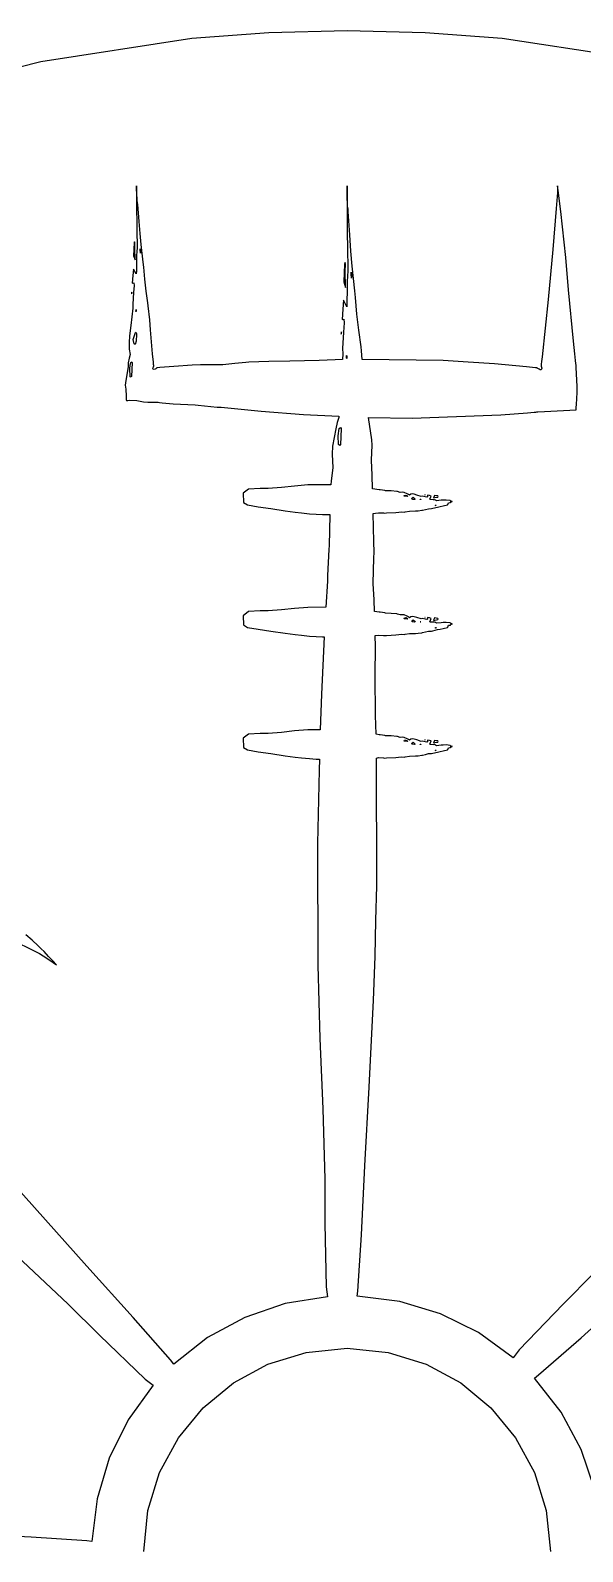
# Model space of a CAD drawing. Extents: x 0 to 792, y 0 to 189.
# Drawn here: x 383.7 to 404.8, y 94.3 to 152.5 of the extents above; entities that cross this region are included whole.
import ezdxf

# ---------------------------------------------------------------- set-up
doc = ezdxf.new("R2010")
doc.units = 0

msp = doc.modelspace()

# ---------------------------------------------------------------- linework, layer by layer
at = {"layer": 'Layer 1'}
for p, q in [((392.831084, 152.413473), (395.8196, 152.4893)), ((395.8196, 152.4893), (398.808125, 152.413473)), ((384.11257, 151.305533), (389.881285, 152.188448)), ((389.881285, 152.188448), (392.831084, 152.413473)), ((398.808125, 152.413473), (401.757932, 152.188448)), ((401.757932, 152.188448), (407.526663, 151.305533)), ((378.542915, 149.870017), (384.11257, 151.305533)), ((387.768, 146.542), (387.76901, 146.485457)), ((387.770009, 146.477131), (387.768, 146.542)), ((387.768, 146.542), (387.768, 146.542)), ((387.76901, 146.485457), (387.771237, 146.401713)), ((387.771237, 146.401713), (387.770009, 146.477131)), ((387.771, 146.402), (387.771389, 146.377932)), ((387.771463, 146.384773), (387.771, 146.402)), ((387.771389, 146.377932), (387.771432, 146.377602)), ((387.771432, 146.377602), (387.771463, 146.384773)), ((387.772299, 146.378071), (387.771867, 146.221957)), ((387.771867, 146.221957), (387.772996, 145.6177)), ((387.778328, 146.285259), (387.772299, 146.378071)), ((387.790669, 145.984489), (387.778328, 146.285259)), ((395.82, 146.54), (395.820926, 146.462437)), ((395.821854, 146.450982), (395.82, 146.54)), ((395.82, 146.54), (395.82, 146.54)), ((395.820926, 146.462437), (395.823048, 146.347948)), ((395.823048, 146.347948), (395.821854, 146.450982)), ((395.823, 146.347), (395.823404, 146.313455)), ((395.823443, 146.32285), (395.823, 146.347)), ((395.823404, 146.313455), (395.823443, 146.312958)), ((395.823443, 146.312958), (395.823443, 146.32285)), ((395.824237, 146.313569), (395.823898, 146.099182)), ((395.823898, 146.099182), (395.825236, 145.26941)), ((395.83004, 146.18614), (395.824237, 146.313569)), ((395.84261, 145.77319), (395.83004, 146.18614)), ((403.863774, 146.292958), (403.819087, 145.685156)), ((403.873195, 146.549682), (403.863774, 146.292958)), ((403.888242, 146.361123), (403.873195, 146.549682)), ((403.992077, 145.569677), (403.888242, 146.361123)), ((387.772996, 145.6177), (387.777128, 145.197082)), ((387.807856, 145.892999), (387.790669, 145.984489)), ((387.814706, 145.830932), (387.807856, 145.892999)), ((387.865862, 145.183153), (387.814706, 145.830932)), ((395.860043, 145.647494), (395.84261, 145.77319)), ((395.867183, 145.562263), (395.860043, 145.647494)), ((395.922747, 144.672812), (395.867183, 145.562263)), ((403.819087, 145.685156), (403.690927, 144.114956)), ((404.184623, 143.802897), (403.992077, 145.569677)), ((387.777128, 145.197082), (387.77995, 144.858399)), ((387.77995, 144.858399), (387.796319, 144.189437)), ((387.907498, 144.726763), (387.865862, 145.183153)), ((395.825236, 145.26941), (395.82969, 144.691939)), ((387.682783, 144.364156), (387.653328, 143.870925)), ((387.698475, 144.407511), (387.682783, 144.364156)), ((387.708728, 144.363744), (387.698475, 144.407511)), ((387.706944, 144.173507), (387.708728, 144.363744)), ((387.947257, 144.306232), (387.907498, 144.726763)), ((388.025551, 143.624739), (387.947257, 144.306232)), ((395.82969, 144.691939), (395.832904, 144.226815)), ((395.970544, 144.046053), (395.922747, 144.672812)), ((387.653328, 143.870925), (387.717, 143.713)), ((387.717, 143.713), (387.706944, 144.173507)), ((387.717, 143.713), (387.717, 143.713)), ((387.783337, 144.020877), (387.769962, 143.890152)), ((387.769962, 143.890152), (387.774063, 143.668594)), ((387.796319, 144.189437), (387.783337, 144.020877)), ((387.923608, 143.972653), (387.907, 144.099)), ((387.907, 144.099), (387.907688, 144.098515)), ((387.907688, 144.098515), (387.915364, 144.142776)), ((387.915364, 144.142776), (387.921785, 144.114424)), ((387.921785, 144.114424), (387.923608, 143.972653)), ((395.832904, 144.226815), (395.851511, 143.30827)), ((396.017483, 143.468582), (395.970544, 144.046053)), ((403.690927, 144.114956), (403.513785, 142.197666)), ((404.292641, 142.570717), (404.184623, 143.802897)), ((387.630243, 143.1132), (387.607154, 142.826361)), ((387.653642, 143.35958), (387.630243, 143.1132)), ((387.758146, 143.180719), (387.653642, 143.35958)), ((387.765534, 143.290179), (387.758146, 143.180719)), ((387.774063, 143.668594), (387.765534, 143.290179)), ((388.048411, 143.435086), (388.025551, 143.624739)), ((388.083297, 142.977545), (388.048411, 143.435086)), ((395.72731, 143.54915), (395.691776, 142.871862)), ((395.744692, 143.608659), (395.72731, 143.54915)), ((395.755789, 143.548653), (395.744692, 143.608659)), ((395.753193, 143.287366), (395.755789, 143.548653)), ((395.763, 142.655), (395.753193, 143.287366)), ((395.851511, 143.30827), (395.837281, 143.076738)), ((395.975511, 143.184265), (395.984, 143.245)), ((395.994366, 143.0115), (395.975511, 143.184265)), ((395.98365, 143.245095), (395.99105, 143.206106)), ((395.984, 143.245), (395.98365, 143.245095)), ((395.99105, 143.206106), (395.994366, 143.0115)), ((396.11389, 142.532734), (396.017483, 143.468582)), ((387.607154, 142.826361), (387.665458, 142.83246)), ((387.67944, 142.733467), (387.658761, 142.470366)), ((387.665458, 142.83246), (387.67944, 142.733467)), ((388.143046, 142.523382), (388.083297, 142.977545)), ((395.691776, 142.871862), (395.763, 142.655)), ((395.763, 142.655), (395.763, 142.655)), ((395.827062, 142.593066), (395.817334, 142.073377)), ((395.837281, 143.076738), (395.822363, 142.897217)), ((395.822363, 142.897217), (395.827062, 142.593066)), ((396.142522, 142.272353), (396.11389, 142.532734)), ((404.484289, 140.607517), (404.292641, 142.570717)), ((387.589458, 142.477184), (387.583605, 142.44685)), ((387.583605, 142.44685), (387.585925, 142.41586)), ((387.585925, 142.41586), (387.596, 142.456)), ((387.596, 142.456), (387.589458, 142.477184)), ((387.596, 142.456), (387.596, 142.456)), ((387.658761, 142.470366), (387.624782, 142.020326)), ((387.624782, 142.020326), (387.634044, 141.87155)), ((388.20444, 142.066182), (388.143046, 142.523382)), ((388.21733, 141.951696), (388.20444, 142.066182)), ((388.274956, 141.425657), (388.21733, 141.951696)), ((395.688203, 142.168649), (395.659343, 141.830378)), ((395.808712, 141.923116), (395.688203, 142.168649)), ((395.817334, 142.073377), (395.808712, 141.923116)), ((396.190556, 141.644107), (396.142522, 142.272353)), ((403.513785, 142.197666), (403.278999, 140.010106)), ((387.634044, 141.87155), (387.55266, 141.209344)), ((387.748844, 141.746101), (387.750205, 141.819055)), ((387.759405, 141.739014), (387.748844, 141.746101)), ((387.750205, 141.819055), (387.761869, 141.812956)), ((387.761869, 141.812956), (387.759405, 141.739014)), ((388.31044, 141.042546), (388.274956, 141.425657)), ((395.659343, 141.830378), (395.629794, 141.436467)), ((395.629794, 141.436467), (395.698857, 141.444874)), ((395.698857, 141.444874), (395.714898, 141.308956)), ((396.270425, 141.020481), (396.190556, 141.644107)), ((387.502783, 140.812139), (387.483496, 140.552334)), ((387.55266, 141.209344), (387.502783, 140.812139)), ((387.647479, 140.671695), (387.724887, 140.937763)), ((387.724887, 140.937763), (387.742813, 140.948067)), ((387.742813, 140.948067), (387.766839, 140.897871)), ((387.767367, 140.855915), (387.754, 140.601)), ((387.766839, 140.897871), (387.767367, 140.855915)), ((388.379565, 140.11988), (388.31044, 141.042546)), ((395.606332, 140.958097), (395.598994, 140.916554)), ((395.598994, 140.916554), (395.601475, 140.873938)), ((395.601475, 140.873938), (395.614, 140.929)), ((395.614, 140.929), (395.606332, 140.958097)), ((395.614, 140.929), (395.614, 140.929)), ((395.68881, 140.947605), (395.64462, 140.329581)), ((395.714898, 141.308956), (395.68881, 140.947605)), ((396.354685, 140.392647), (396.270425, 141.020481)), ((387.483496, 140.552334), (387.488779, 140.294922)), ((387.488779, 140.294922), (387.532775, 140.096277)), ((387.684043, 140.508907), (387.647479, 140.671695)), ((387.721861, 140.480385), (387.684043, 140.508907)), ((387.754461, 140.600645), (387.721861, 140.480385)), ((387.754, 140.601), (387.754461, 140.600645)), ((395.64462, 140.329581), (395.654853, 140.125331)), ((396.373199, 140.235449), (396.354685, 140.392647)), ((396.395074, 139.907397), (396.373199, 140.235449)), ((404.534629, 140.11717), (404.484289, 140.607517)), ((387.444973, 139.641866), (387.428003, 139.465889)), ((387.448743, 139.711597), (387.444973, 139.641866)), ((387.449073, 139.775726), (387.448743, 139.711597)), ((387.48912, 139.953845), (387.449073, 139.775726)), ((387.532775, 140.096277), (387.48912, 139.953845)), ((387.518373, 139.554178), (387.529688, 139.66876)), ((387.529688, 139.66876), (387.547914, 139.791163)), ((387.547914, 139.791163), (387.586395, 139.81218)), ((387.600088, 139.784322), (387.57906, 139.257695)), ((387.586395, 139.81218), (387.600088, 139.784322)), ((388.412585, 139.79776), (388.379565, 140.11988)), ((388.410697, 139.598046), (388.42095, 139.625492)), ((388.424063, 139.716819), (388.412585, 139.79776)), ((388.42095, 139.625492), (388.430212, 139.658709)), ((388.42999, 139.676348), (388.424063, 139.716819)), ((388.431463, 139.666211), (388.42999, 139.676348)), ((388.430212, 139.658709), (388.43118, 139.663245)), ((388.43118, 139.663245), (388.431463, 139.666211)), ((389.191309, 139.632773), (388.835695, 139.606894)), ((389.902554, 139.682478), (389.191309, 139.632773)), ((390.210596, 139.70292), (389.902554, 139.682478)), ((390.358621, 139.69616), (390.210596, 139.70292)), ((391.069931, 139.703826), (390.358621, 139.69616)), ((391.527791, 139.748086), (391.069931, 139.703826)), ((391.947531, 139.792678), (391.527791, 139.748086)), ((392.061266, 139.807844), (391.947531, 139.792678)), ((392.830363, 139.828779), (392.061266, 139.807844)), ((393.638737, 139.838011), (392.830363, 139.828779)), ((394.754237, 139.863645), (393.638737, 139.838011)), ((395.369831, 139.89307), (394.754237, 139.863645)), ((395.639, 139.907), (395.369831, 139.89307)), ((395.651317, 139.906657), (395.639, 139.907)), ((395.654853, 140.125331), (395.651317, 139.906657)), ((395.796456, 139.953944), (395.798, 140.054)), ((395.809571, 139.944219), (395.796456, 139.953944)), ((395.798, 140.054), (395.798205, 140.054175)), ((395.798205, 140.054175), (395.81263, 140.045768)), ((395.81263, 140.045768), (395.809571, 139.944219)), ((399.492464, 139.865029), (396.395074, 139.907397)), ((400.454559, 139.803869), (399.492464, 139.865029)), ((401.455949, 139.738755), (400.454559, 139.803869)), ((402.685639, 139.625338), (401.455949, 139.738755)), ((402.916214, 139.602339), (402.685639, 139.625338)), ((403.243224, 139.68255), (403.241195, 139.661366)), ((403.241195, 139.661366), (403.242925, 139.655349)), ((403.242925, 139.655349), (403.272496, 139.567482)), ((403.248355, 139.729365), (403.243224, 139.68255)), ((403.258597, 139.822919), (403.248355, 139.729365)), ((403.278999, 140.010106), (403.258597, 139.822919)), ((404.560233, 139.872038), (404.534629, 140.11717)), ((404.573319, 139.749554), (404.560233, 139.872038)), ((404.579923, 139.68823), (404.573319, 139.749554)), ((404.583219, 139.653446), (404.579923, 139.68823)), ((404.586394, 139.593934), (404.583219, 139.653446)), ((387.360969, 139.103547), (387.343505, 139.012632)), ((387.428003, 139.465889), (387.360969, 139.103547)), ((387.524114, 139.245001), (387.518373, 139.554178)), ((387.56209, 139.22489), (387.524114, 139.245001)), ((387.57906, 139.257695), (387.56209, 139.22489)), ((388.388472, 139.55289), (388.410697, 139.598046)), ((388.403506, 139.522557), (388.388472, 139.55289)), ((388.483107, 139.540856), (388.403506, 139.522557)), ((388.504273, 139.55116), (388.483107, 139.540856)), ((388.519358, 139.561216), (388.504273, 139.55116)), ((388.546062, 139.579761), (388.519358, 139.561216)), ((388.551215, 139.583224), (388.546062, 139.579761)), ((388.568995, 139.586684), (388.551215, 139.583224)), ((388.657895, 139.593457), (388.568995, 139.586684)), ((388.835695, 139.606894), (388.657895, 139.593457)), ((403.031485, 139.590802), (402.916214, 139.602339)), ((403.089123, 139.585031), (403.031485, 139.590802)), ((403.095809, 139.579104), (403.089123, 139.585031)), ((403.16788, 139.531547), (403.095809, 139.579104)), ((403.210679, 139.511845), (403.16788, 139.531547)), ((403.231159, 139.505334), (403.210679, 139.511845)), ((403.240041, 139.515474), (403.231159, 139.505334)), ((403.272496, 139.567482), (403.240041, 139.515474)), ((404.612037, 139.114634), (404.586394, 139.593934)), ((404.624969, 138.872468), (404.612037, 139.114634)), ((387.343505, 139.012632), (387.337511, 138.924861)), ((387.337511, 138.924861), (387.354676, 138.767759)), ((387.354676, 138.767759), (387.37799, 138.501855)), ((387.37799, 138.501855), (387.379906, 138.359178)), ((404.593978, 138.189669), (404.616612, 138.644893)), ((404.616612, 138.644893), (404.624969, 138.872468)), ((387.379906, 138.359178), (387.380897, 138.342117)), ((387.380897, 138.342117), (387.39737, 138.340706)), ((387.39737, 138.340706), (387.434031, 138.342024)), ((387.434031, 138.342024), (387.511108, 138.349856)), ((387.511108, 138.349856), (387.781863, 138.337156)), ((387.781863, 138.337156), (388.033238, 138.286299)), ((388.033238, 138.286299), (388.206971, 138.271463)), ((388.206971, 138.271463), (388.536889, 138.272123)), ((388.536889, 138.272123), (388.569449, 138.270557)), ((388.569449, 138.270557), (388.595648, 138.268827)), ((388.595648, 138.268827), (388.648, 138.264376)), ((388.648, 138.264376), (388.752524, 138.253579)), ((388.752524, 138.253579), (389.170842, 138.214838)), ((389.170842, 138.214838), (390.014587, 138.174037)), ((390.014587, 138.174037), (390.12585, 138.152024)), ((390.12585, 138.152024), (390.85389, 138.086001)), ((390.85389, 138.086001), (391.007726, 138.083692)), ((391.007726, 138.083692), (392.539866, 137.930053)), ((392.539866, 137.930053), (394.153646, 137.804024)), ((402.722237, 137.865387), (402.977157, 137.889376)), ((402.977157, 137.889376), (403.040894, 137.895393)), ((403.040894, 137.895393), (403.072751, 137.898362)), ((403.072751, 137.898362), (403.08868, 137.899926)), ((403.08868, 137.899926), (403.119414, 137.901492)), ((403.119414, 137.901492), (403.369234, 137.913856)), ((403.369234, 137.913856), (404.340097, 137.963558)), ((404.340097, 137.963558), (404.567147, 137.97551)), ((404.567147, 137.97551), (404.581283, 137.976252)), ((404.581283, 137.976252), (404.583632, 137.988952)), ((404.583632, 137.988952), (404.585127, 138.017717)), ((404.585127, 138.017717), (404.588105, 138.075087)), ((404.588105, 138.075087), (404.593978, 138.189669)), ((394.153646, 137.804024), (395.509606, 137.735035)), ((395.446341, 137.492293), (395.389219, 137.247655)), ((395.507018, 137.687805), (395.446341, 137.492293)), ((395.509606, 137.735035), (395.507018, 137.687805)), ((395.522937, 137.269525), (395.575216, 137.298292)), ((395.575216, 137.298292), (395.593462, 137.260046)), ((396.76525, 136.833163), (396.639997, 137.683955)), ((396.639997, 137.683955), (398.311297, 137.664835)), ((398.311297, 137.664835), (401.702217, 137.786755)), ((401.702217, 137.786755), (402.722237, 137.865387)), ((395.389219, 137.247655), (395.269455, 136.588667)), ((395.479794, 136.981368), (395.523, 137.27)), ((395.488625, 136.656776), (395.479794, 136.981368)), ((395.523, 137.27), (395.522937, 137.269525)), ((395.593462, 137.260046), (395.563634, 136.645815)), ((396.785186, 136.623887), (396.76525, 136.833163)), ((395.269455, 136.588667), (395.25194, 136.284189)), ((395.25194, 136.284189), (395.275588, 135.765406)), ((395.541056, 136.617708), (395.488625, 136.656776)), ((395.563634, 136.645815), (395.541056, 136.617708)), ((396.750436, 136.055977), (396.785186, 136.623887)), ((395.275588, 135.765406), (395.210552, 135.259317)), ((396.780118, 135.479826), (396.750436, 136.055977)), ((392.495738, 134.971885), (392.046522, 134.945591)), ((392.809035, 134.97337), (392.495738, 134.971885)), ((393.308193, 135.012356), (392.809035, 134.97337)), ((393.806803, 135.065696), (393.308193, 135.012356)), ((394.32538, 135.107487), (393.806803, 135.065696)), ((395.187546, 135.114825), (394.32538, 135.107487)), ((395.196645, 135.114743), (395.187546, 135.114825)), ((395.210552, 135.259317), (395.196645, 135.114743)), ((396.799159, 134.962361), (396.780118, 135.479826)), ((397.044342, 134.921642), (396.799159, 134.962361)), ((392.046522, 134.945591), (391.845281, 134.78948)), ((391.845281, 134.78948), (391.86262, 134.438678)), ((391.86262, 134.438678), (392.017168, 134.343569)), ((397.083452, 134.922466), (397.044342, 134.921642)), ((397.26857, 134.896586), (397.083452, 134.922466)), ((397.296852, 134.886037), (397.26857, 134.896586)), ((397.511383, 134.876475), (397.296852, 134.886037)), ((397.724565, 134.858506), (397.511383, 134.876475)), ((397.753476, 134.851665), (397.724565, 134.858506)), ((397.847173, 134.819105), (397.753476, 134.851665)), ((397.943239, 134.829987), (397.847173, 134.819105)), ((397.999607, 134.818447), (397.943239, 134.829987)), ((398.121617, 134.768663), (397.999607, 134.818447)), ((398.004833, 134.683517), (398.012, 134.71)), ((398.010037, 134.672389), (398.004833, 134.683517)), ((398.123772, 134.662746), (398.010037, 134.672389)), ((398.012, 134.71), (398.01206, 134.709315)), ((398.01206, 134.709315), (398.072173, 134.716571)), ((398.072173, 134.716571), (398.125513, 134.69926)), ((398.166931, 134.74411), (398.121617, 134.768663)), ((398.13085, 134.672638), (398.123772, 134.662746)), ((398.125513, 134.69926), (398.13085, 134.672638)), ((398.203126, 134.715606), (398.166931, 134.74411)), ((398.253643, 134.751214), (398.203126, 134.715606)), ((398.319088, 134.761091), (398.253643, 134.751214)), ((398.300739, 134.580157), (398.308, 134.609)), ((398.308618, 134.558686), (398.300739, 134.580157)), ((398.308, 134.609), (398.308018, 134.608675)), ((398.308018, 134.608675), (398.349394, 134.637772)), ((398.331321, 134.555922), (398.308618, 134.558686)), ((398.385142, 134.752517), (398.319088, 134.761091)), ((398.396232, 134.546115), (398.331321, 134.555922)), ((398.349394, 134.637772), (398.417057, 134.579663)), ((398.486132, 134.722351), (398.385142, 134.752517)), ((398.406897, 134.546527), (398.396232, 134.546115)), ((398.419662, 134.565569), (398.406897, 134.546527)), ((398.417057, 134.579663), (398.419662, 134.565569)), ((398.654497, 134.666714), (398.486132, 134.722351)), ((398.620759, 134.553204), (398.622571, 134.562518)), ((398.639572, 134.551144), (398.620759, 134.553204)), ((398.622571, 134.562518), (398.641127, 134.561445)), ((398.641127, 134.561445), (398.639572, 134.551144)), ((398.692329, 134.678087), (398.654497, 134.666714)), ((398.806756, 134.655092), (398.692329, 134.678087)), ((398.800666, 134.727949), (398.792786, 134.724653)), ((398.792786, 134.724653), (398.803, 134.716)), ((398.808362, 134.723171), (398.800666, 134.727949)), ((398.803, 134.716), (398.808362, 134.723171)), ((398.803, 134.716), (398.803, 134.716)), ((398.873643, 134.639183), (398.806756, 134.655092)), ((398.898814, 134.656079), (398.873643, 134.639183)), ((398.970194, 134.702897), (398.897267, 134.718064)), ((398.897267, 134.718064), (398.898814, 134.656079)), ((399.032827, 134.68427), (398.970194, 134.702897)), ((398.98737, 134.557995), (399.032827, 134.68427)), ((399.015188, 134.549588), (398.98737, 134.557995)), ((399.111409, 134.53879), (399.015188, 134.549588)), ((399.167735, 134.543983), (399.111409, 134.53879)), ((399.16214, 134.704409), (399.122, 134.613)), ((399.122, 134.613), (399.239074, 134.638798)), ((399.122, 134.613), (399.122, 134.613)), ((399.287551, 134.685286), (399.16214, 134.704409)), ((399.200975, 134.52453), (399.167735, 134.543983)), ((399.243844, 134.503264), (399.200975, 134.52453)), ((399.239074, 134.638798), (399.287458, 134.642591)), ((399.413919, 134.522633), (399.243844, 134.503264)), ((399.287458, 134.642591), (399.298575, 134.661384)), ((399.298575, 134.661384), (399.287551, 134.685286)), ((399.500042, 134.52453), (399.413919, 134.522633)), ((399.606967, 134.530216), (399.500042, 134.52453)), ((399.760609, 134.514474), (399.606967, 134.530216)), ((399.676956, 134.3563), (399.700231, 134.423311)), ((399.700231, 134.423311), (399.776713, 134.434275)), ((399.800194, 134.478948), (399.760609, 134.514474)), ((399.776713, 134.434275), (399.800194, 134.478948)), ((399.827638, 134.492566), (399.803415, 134.477484)), ((399.803415, 134.477484), (399.825524, 134.458525)), ((399.825524, 134.458525), (399.842, 134.476)), ((399.842, 134.476), (399.827638, 134.492566)), ((399.842, 134.476), (399.842, 134.476)), ((392.017168, 134.343569), (392.416394, 134.271774)), ((392.416394, 134.271774), (392.903887, 134.204846)), ((392.903887, 134.204846), (393.460101, 134.12135)), ((393.460101, 134.12135), (393.840883, 134.070245)), ((393.840883, 134.070245), (394.07533, 134.041645)), ((394.07533, 134.041645), (394.38799, 134.008097)), ((394.38799, 134.008097), (394.642602, 133.993422)), ((394.642602, 133.993422), (394.887229, 133.977104)), ((394.887229, 133.977104), (395.161343, 133.977846)), ((395.1609, 133.9518), (395.141873, 132.79323)), ((395.161343, 133.977846), (395.1609, 133.9518)), ((396.820589, 134.019245), (396.912068, 134.030207)), ((396.844265, 132.946805), (396.820589, 134.019245)), ((396.912068, 134.030207), (397.028485, 134.046361)), ((397.028485, 134.046361), (397.209336, 134.03713)), ((397.209336, 134.03713), (397.246974, 134.030043)), ((397.246974, 134.030043), (397.325299, 134.034575)), ((397.325299, 134.034575), (397.686969, 134.056171)), ((397.686969, 134.056171), (397.794318, 134.066721)), ((397.794318, 134.066721), (397.900998, 134.081557)), ((397.900998, 134.081557), (398.00614, 134.071007)), ((398.00614, 134.071007), (398.0449, 134.078509)), ((398.0449, 134.078509), (398.20908, 134.105884)), ((398.20908, 134.105884), (398.443683, 134.113056)), ((398.443683, 134.113056), (398.5411, 134.120639)), ((398.5411, 134.120639), (398.674856, 134.13836)), ((398.674856, 134.13836), (398.703962, 134.142647)), ((398.703962, 134.142647), (398.820201, 134.170423)), ((398.820201, 134.170423), (398.935669, 134.199774)), ((398.935669, 134.199774), (399.052012, 134.202907)), ((399.052012, 134.202907), (399.100221, 134.214365)), ((399.100221, 134.214365), (399.273505, 134.258874)), ((399.188708, 134.322827), (399.22, 134.337)), ((399.22474, 134.314747), (399.188708, 134.322827)), ((399.22, 134.337), (399.22069, 134.337085)), ((399.22069, 134.337085), (399.23195, 134.322248)), ((399.23195, 134.322248), (399.22474, 134.314747)), ((399.273505, 134.258874), (399.380433, 134.279397)), ((399.380433, 134.279397), (399.496486, 134.30561)), ((399.496486, 134.30561), (399.661171, 134.340888)), ((399.661171, 134.340888), (399.676956, 134.3563)), ((395.120574, 132.640415), (395.068823, 131.64068)), ((395.141873, 132.79323), (395.120574, 132.640415)), ((396.853403, 132.523799), (396.844265, 132.946805)), ((396.820773, 131.343804), (396.839278, 132.32054)), ((396.839278, 132.32054), (396.853403, 132.523799)), ((395.068823, 131.64068), (395.070471, 131.429426)), ((395.070471, 131.429426), (395.008622, 130.430846)), ((396.853073, 130.715064), (396.820773, 131.343804)), ((393.308192, 130.328216), (392.809034, 130.289227)), ((393.806802, 130.381556), (393.308192, 130.328216)), ((394.325379, 130.423344), (393.806802, 130.381556)), ((395.008622, 130.430846), (394.325379, 130.423344)), ((396.867652, 130.267085), (396.853073, 130.715064)), ((392.046521, 130.26145), (391.84528, 130.105336)), ((391.84528, 130.105336), (391.862619, 129.754619)), ((391.862619, 129.754619), (392.017167, 129.659417)), ((392.495737, 130.287745), (392.046521, 130.26145)), ((392.809034, 130.289227), (392.495737, 130.287745)), ((397.044289, 130.237576), (396.867652, 130.267085)), ((397.0834, 130.2384), (397.044289, 130.237576)), ((397.268518, 130.212517), (397.0834, 130.2384)), ((397.296799, 130.201793), (397.268518, 130.212517)), ((397.51133, 130.192313), (397.296799, 130.201793)), ((397.724512, 130.174426), (397.51133, 130.192313)), ((397.753423, 130.167503), (397.724512, 130.174426)), ((397.847121, 130.134946), (397.753423, 130.167503)), ((397.943186, 130.145908), (397.847121, 130.134946)), ((397.999554, 130.134286), (397.943186, 130.145908)), ((398.121564, 130.084502), (397.999554, 130.134286)), ((398.004833, 129.999384), (398.012, 130.026)), ((398.010037, 129.988259), (398.004833, 129.999384)), ((398.123772, 129.978615), (398.010037, 129.988259)), ((398.012, 130.026), (398.01206, 130.025185)), ((398.01206, 130.025185), (398.072173, 130.032438)), ((398.072173, 130.032438), (398.125513, 130.015129)), ((398.166878, 130.059948), (398.121564, 130.084502)), ((398.13085, 129.988586), (398.123772, 129.978615)), ((398.125513, 130.015129), (398.13085, 129.988586)), ((398.203073, 130.031345), (398.166878, 130.059948)), ((398.253591, 130.067035), (398.203073, 130.031345)), ((398.319035, 130.076927), (398.253591, 130.067035)), ((398.300739, 129.896023), (398.308, 129.925)), ((398.308617, 129.874553), (398.300739, 129.896023)), ((398.308, 129.925), (398.308018, 129.924545)), ((398.308018, 129.924545), (398.349394, 129.953639)), ((398.331321, 129.871792), (398.308617, 129.874553)), ((398.385089, 130.068356), (398.319035, 130.076927)), ((398.396232, 129.862067), (398.331321, 129.871792)), ((398.349394, 129.953639), (398.417057, 129.89553)), ((398.486079, 130.038186), (398.385089, 130.068356)), ((398.406897, 129.862394), (398.396232, 129.862067)), ((398.419662, 129.881435), (398.406897, 129.862394)), ((398.417057, 129.89553), (398.419662, 129.881435)), ((398.654444, 129.982634), (398.486079, 130.038186)), ((398.620759, 129.869071), (398.622571, 129.878385)), ((398.639572, 129.867011), (398.620759, 129.869071)), ((398.622571, 129.878385), (398.641127, 129.877397)), ((398.641127, 129.877397), (398.639572, 129.867011)), ((398.692276, 129.993923), (398.654444, 129.982634)), ((398.806703, 129.970924), (398.692276, 129.993923)), ((398.800666, 130.043952), (398.792786, 130.040738)), ((398.792786, 130.040738), (398.803, 130.032)), ((398.808362, 130.039171), (398.800666, 130.043952)), ((398.803, 130.032), (398.808362, 130.039171)), ((398.803, 130.032), (398.803, 130.032)), ((398.87359, 129.955018), (398.806703, 129.970924)), ((398.898761, 129.971833), (398.87359, 129.955018)), ((398.970141, 130.018815), (398.897215, 130.033815)), ((398.897215, 130.033815), (398.898761, 129.971833)), ((399.032774, 130.000103), (398.970141, 130.018815)), ((398.987317, 129.873828), (399.032774, 130.000103)), ((399.015135, 129.865421), (398.987317, 129.873828)), ((399.111356, 129.854623), (399.015135, 129.865421)), ((399.167682, 129.859898), (399.111356, 129.854623)), ((399.16214, 130.019327), (399.122, 129.928)), ((399.122, 129.928), (399.239074, 129.953883)), ((399.122, 129.928), (399.122, 129.928)), ((399.287551, 130.000288), (399.16214, 130.019327)), ((399.200922, 129.840362), (399.167682, 129.859898)), ((399.243792, 129.819097), (399.200922, 129.840362)), ((399.239074, 129.953883), (399.287458, 129.957591)), ((399.413867, 129.838469), (399.243792, 129.819097)), ((399.287458, 129.957591), (399.298575, 129.976466)), ((399.298575, 129.976466), (399.287551, 130.000288)), ((399.49999, 129.840362), (399.413867, 129.838469)), ((399.606915, 129.846134), (399.49999, 129.840362)), ((399.760557, 129.830307), (399.606915, 129.846134)), ((399.676903, 129.672133), (399.700178, 129.739228)), ((399.700178, 129.739228), (399.77666, 129.750108)), ((399.800141, 129.794784), (399.760557, 129.830307)), ((399.77666, 129.750108), (399.800141, 129.794784)), ((399.827638, 129.808569), (399.803415, 129.793485)), ((399.803415, 129.793485), (399.825524, 129.774528)), ((399.825524, 129.774528), (399.842, 129.792)), ((399.842, 129.792), (399.827638, 129.808569)), ((399.842, 129.792), (399.842, 129.792)), ((392.017167, 129.659417), (392.416393, 129.587626)), ((392.416393, 129.587626), (392.903886, 129.520612)), ((392.903886, 129.520612), (393.4601, 129.437199)), ((393.4601, 129.437199), (393.840882, 129.386179)), ((393.840882, 129.386179), (394.075329, 129.357494)), ((394.075329, 129.357494), (394.387989, 129.323946)), ((394.387989, 129.323946), (394.642601, 129.30927)), ((394.642601, 129.30927), (394.887228, 129.292949)), ((394.941599, 129.293116), (394.83887, 127.109506)), ((394.887228, 129.292949), (394.941599, 129.293116)), ((396.894408, 129.344812), (396.912016, 129.346048)), ((396.902875, 128.926342), (396.894408, 129.344812)), ((396.912016, 129.346048), (397.028433, 129.362205)), ((397.028433, 129.362205), (397.209284, 129.352973)), ((397.209284, 129.352973), (397.246921, 129.345884)), ((397.246921, 129.345884), (397.325246, 129.350501)), ((397.325246, 129.350501), (397.686916, 129.372012)), ((397.686916, 129.372012), (397.794265, 129.382565)), ((397.794265, 129.382565), (397.900945, 129.397401)), ((397.900945, 129.397401), (398.006087, 129.386849)), ((398.006087, 129.386849), (398.044847, 129.39435)), ((398.044847, 129.39435), (398.209027, 129.421726)), ((398.209027, 129.421726), (398.44363, 129.428897)), ((398.44363, 129.428897), (398.541048, 129.43648)), ((398.541048, 129.43648), (398.674804, 129.454201)), ((398.674804, 129.454201), (398.703909, 129.458488)), ((398.703909, 129.458488), (398.820148, 129.486264)), ((398.820148, 129.486264), (398.935616, 129.515691)), ((398.935616, 129.515691), (399.051959, 129.518742)), ((399.051959, 129.518742), (399.100169, 129.530198)), ((399.100169, 129.530198), (399.273453, 129.574707)), ((399.188708, 129.638694), (399.22, 129.653)), ((399.22474, 129.630617), (399.188708, 129.638694)), ((399.22, 129.653), (399.22069, 129.652955)), ((399.22069, 129.652955), (399.23195, 129.638118)), ((399.23195, 129.638118), (399.22474, 129.630617)), ((399.273453, 129.574707), (399.380381, 129.595148)), ((399.380381, 129.595148), (399.496434, 129.621443)), ((399.496434, 129.621443), (399.661119, 129.656721)), ((399.661119, 129.656721), (399.676903, 129.672133)), ((396.8976, 127.816322), (396.902875, 128.926342)), ((396.910653, 126.284532), (396.8976, 127.816322)), ((394.83887, 127.109506), (394.792896, 125.746776)), ((396.932796, 125.572048), (396.910653, 126.284532)), ((393.806815, 125.697486), (393.308205, 125.644075)), ((394.325392, 125.739193), (393.806815, 125.697486)), ((394.792896, 125.746776), (394.325392, 125.739193)), ((392.046534, 125.57731), (391.845293, 125.421114)), ((391.845293, 125.421114), (391.862632, 125.070479)), ((392.49575, 125.603605), (392.046534, 125.57731)), ((392.809047, 125.605171), (392.49575, 125.603605)), ((393.308205, 125.644075), (392.809047, 125.605171)), ((397.044234, 125.553421), (396.932796, 125.572048)), ((397.083344, 125.554245), (397.044234, 125.553421)), ((397.268462, 125.528365), (397.083344, 125.554245)), ((397.296744, 125.517641), (397.268462, 125.528365)), ((397.511275, 125.508161), (397.296744, 125.517641)), ((397.724457, 125.490277), (397.511275, 125.508161)), ((397.753367, 125.483354), (397.724457, 125.490277)), ((397.847065, 125.450876), (397.753367, 125.483354)), ((397.943131, 125.461673), (397.847065, 125.450876)), ((397.999499, 125.450136), (397.943131, 125.461673)), ((398.121509, 125.400349), (397.999499, 125.450136)), ((398.004833, 125.315261), (398.012, 125.341)), ((398.010037, 125.304133), (398.004833, 125.315261)), ((398.123772, 125.294489), (398.010037, 125.304133)), ((398.012, 125.341), (398.01206, 125.341045)), ((398.01206, 125.341045), (398.072173, 125.348298)), ((398.072173, 125.348298), (398.125513, 125.330989)), ((398.166822, 125.375869), (398.121509, 125.400349)), ((398.13085, 125.304367), (398.123772, 125.294489)), ((398.125513, 125.330989), (398.13085, 125.304367)), ((398.203017, 125.347187), (398.166822, 125.375869)), ((398.253535, 125.382877), (398.203017, 125.347187)), ((398.31898, 125.392755), (398.253535, 125.382877)), ((398.300739, 125.211886), (398.308, 125.241)), ((398.308618, 125.190416), (398.300739, 125.211886)), ((398.308, 125.241), (398.308018, 125.240405)), ((398.308018, 125.240405), (398.349394, 125.269502)), ((398.331321, 125.187652), (398.308618, 125.190416)), ((398.385034, 125.384184), (398.31898, 125.392755)), ((398.396232, 125.177926), (398.331321, 125.187652)), ((398.349394, 125.269502), (398.417057, 125.211392)), ((398.486024, 125.354017), (398.385034, 125.384184)), ((398.406897, 125.178338), (398.396232, 125.177926)), ((398.419662, 125.197295), (398.406897, 125.178338)), ((398.417057, 125.211392), (398.419662, 125.197295)), ((398.654389, 125.298462), (398.486024, 125.354017)), ((398.620759, 125.184931), (398.622571, 125.194247)), ((398.639572, 125.182871), (398.620759, 125.184931)), ((398.622571, 125.194247), (398.641127, 125.193257)), ((398.641127, 125.193257), (398.639572, 125.182871)), ((398.692221, 125.309751), (398.654389, 125.298462)), ((398.806648, 125.286755), (398.692221, 125.309751)), ((398.800666, 125.359952), (398.792786, 125.356738)), ((398.792786, 125.356738), (398.803, 125.348)), ((398.808362, 125.355171), (398.800666, 125.359952)), ((398.803, 125.348), (398.808362, 125.355171)), ((398.803, 125.348), (398.803, 125.348)), ((398.873534, 125.270846), (398.806648, 125.286755)), ((398.898706, 125.287661), (398.873534, 125.270846)), ((398.970085, 125.334561), (398.897159, 125.349727)), ((398.897159, 125.349727), (398.898706, 125.287661)), ((399.032719, 125.315934), (398.970085, 125.334561)), ((398.987261, 125.189657), (399.032719, 125.315934)), ((399.01508, 125.18125), (398.987261, 125.189657)), ((399.111301, 125.170525), (399.01508, 125.18125)), ((399.167626, 125.175718), (399.111301, 125.170525)), ((399.16214, 125.335409), (399.122, 125.244)), ((399.122, 125.244), (399.239074, 125.26988)), ((399.122, 125.244), (399.122, 125.244)), ((399.287551, 125.316367), (399.16214, 125.335409)), ((399.200867, 125.156183), (399.167626, 125.175718)), ((399.243736, 125.134917), (399.200867, 125.156183)), ((399.239074, 125.26988), (399.287458, 125.273755)), ((399.413811, 125.154286), (399.243736, 125.134917)), ((399.287458, 125.273755), (399.298575, 125.292548)), ((399.298575, 125.292548), (399.287551, 125.316367)), ((399.499934, 125.156183), (399.413811, 125.154286)), ((399.606859, 125.161951), (399.499934, 125.156183)), ((399.760501, 125.146127), (399.606859, 125.161951)), ((399.800085, 125.110601), (399.760501, 125.146127)), ((399.776605, 125.065928), (399.800085, 125.110601)), ((399.827638, 125.124566), (399.803415, 125.109482)), ((399.803415, 125.109482), (399.825524, 125.090525)), ((399.825524, 125.090525), (399.842, 125.108)), ((399.842, 125.108), (399.827638, 125.124566)), ((399.842, 125.108), (399.842, 125.108)), ((391.862632, 125.070479), (392.01718, 124.975277)), ((392.01718, 124.975277), (392.416406, 124.903486)), ((392.416406, 124.903486), (392.903899, 124.836557)), ((392.903899, 124.836557), (393.460113, 124.753061)), ((393.460113, 124.753061), (393.840895, 124.702038)), ((393.840895, 124.702038), (394.075342, 124.673356)), ((394.075342, 124.673356), (394.388002, 124.639809)), ((394.388002, 124.639809), (394.642614, 124.625133)), ((394.642614, 124.625133), (394.760738, 124.61549)), ((394.760738, 124.61549), (394.750827, 124.202458)), ((396.95133, 124.663931), (397.028377, 124.678025)), ((396.959797, 119.777691), (396.95133, 124.663931)), ((397.028377, 124.678025), (397.209228, 124.668794)), ((397.209228, 124.668794), (397.246865, 124.661705)), ((397.246865, 124.661705), (397.32519, 124.666322)), ((397.32519, 124.666322), (397.68686, 124.687836)), ((397.68686, 124.687836), (397.794209, 124.698385)), ((397.794209, 124.698385), (397.900889, 124.713221)), ((397.900889, 124.713221), (398.006031, 124.702672)), ((398.006031, 124.702672), (398.044792, 124.710171)), ((398.044792, 124.710171), (398.208972, 124.737546)), ((398.208972, 124.737546), (398.443575, 124.744717)), ((398.443575, 124.744717), (398.540992, 124.752301)), ((398.540992, 124.752301), (398.674748, 124.770021)), ((398.674748, 124.770021), (398.703854, 124.774308)), ((398.703854, 124.774308), (398.820093, 124.802085)), ((398.820093, 124.802085), (398.935561, 124.831509)), ((398.935561, 124.831509), (399.051904, 124.83456)), ((399.051904, 124.83456), (399.100113, 124.846018)), ((399.100113, 124.846018), (399.273397, 124.890527)), ((399.188708, 124.954554), (399.22, 124.969)), ((399.22474, 124.946558), (399.188708, 124.954554)), ((399.22, 124.969), (399.22069, 124.968814)), ((399.22069, 124.968814), (399.23195, 124.953978)), ((399.23195, 124.953978), (399.22474, 124.946558)), ((399.273397, 124.890527), (399.380325, 124.910969)), ((399.380325, 124.910969), (399.496378, 124.93726)), ((399.496378, 124.93726), (399.661063, 124.972538)), ((399.661063, 124.972538), (399.676848, 124.987953)), ((399.676848, 124.987953), (399.700122, 125.055046)), ((399.700122, 125.055046), (399.776605, 125.065928)), ((394.750827, 124.202458), (394.684733, 121.399918)), ((394.684733, 121.399918), (394.699488, 116.743558)), ((396.927237, 118.456501), (396.959797, 119.777691)), ((396.897886, 117.081401), (396.927237, 118.456501)), ((382.821051, 117.797967), (384.053701, 117.186372)), ((383.774894, 117.694518), (383.534099, 117.903137)), ((384.007849, 117.479801), (383.774894, 117.694518)), ((384.122936, 117.371992), (384.007849, 117.479801)), ((384.053701, 117.186372), (384.344147, 117.012786)), ((384.233714, 117.259812), (384.122936, 117.371992)), ((384.409722, 117.077158), (384.233714, 117.259812)), ((384.344147, 117.012786), (384.586576, 116.848265)), ((384.564281, 116.90316), (384.409722, 117.077158)), ((396.830743, 115.392841), (396.897886, 117.081401)), ((384.705465, 116.755966), (384.564281, 116.90316)), ((384.586576, 116.848265), (384.705465, 116.755966)), ((394.699488, 116.743558), (394.783025, 113.942918)), ((396.773452, 114.126631), (396.830743, 115.392841)), ((396.671327, 112.070121), (396.773452, 114.126631)), ((394.783025, 113.942918), (394.889744, 111.250088)), ((396.504396, 109.066151), (396.671327, 112.070121)), ((394.889744, 111.250088), (394.967638, 108.554308)), ((383.868485, 107.471888), (382.486465, 108.998318)), ((396.370496, 106.433411), (396.504396, 109.066151)), ((394.967638, 108.554308), (394.970705, 106.862198)), ((385.874595, 105.229598), (383.868485, 107.471888)), ((394.970705, 106.862198), (395.023241, 104.436178)), ((396.226924, 104.277251), (396.370496, 106.433411)), ((383.188507, 105.63161), (385.149857, 103.78043)), ((387.641665, 103.273158), (385.874595, 105.229598)), ((405.271127, 104.975226), (404.080637, 103.780476)), ((395.023241, 104.436178), (395.075418, 104.059166)), ((396.206779, 104.078688), (396.226924, 104.277251)), ((404.768637, 102.48832), (406.719077, 104.24933)), ((385.149857, 103.78043), (386.348547, 102.58609)), ((393.457366, 103.79761), (391.916543, 103.272868)), ((395.075418, 104.059166), (393.457366, 103.79761)), ((397.832956, 103.877637), (396.206779, 104.078688)), ((399.391721, 103.410634), (397.832956, 103.877637)), ((404.080637, 103.780476), (402.407757, 102.033306)), ((389.064815, 101.646998), (387.641665, 103.273158)), ((391.916543, 103.272868), (390.484658, 102.498792)), ((400.850844, 102.690358), (399.391721, 103.410634)), ((386.348547, 102.58609), (388.101237, 100.90775)), ((390.484658, 102.498792), (389.193418, 101.489236)), ((402.178099, 101.729488), (400.850844, 102.690358)), ((403.147347, 101.0702), (404.768637, 102.48832)), ((392.79299, 101.480904), (394.252669, 101.934001)), ((394.252669, 101.934001), (395.819848, 102.091975)), ((395.819848, 102.091975), (397.387025, 101.93398)), ((397.387025, 101.93398), (398.846697, 101.480863)), ((402.407757, 102.033306), (402.178099, 101.729488)), ((389.193418, 101.489236), (389.064815, 101.646998)), ((391.472083, 100.763953), (392.79299, 101.480904)), ((398.846697, 101.480863), (400.167594, 100.763893)), ((388.408475, 100.67556), (387.447202, 99.348232)), ((388.101237, 100.90775), (388.408475, 100.67556)), ((390.321217, 99.814417), (391.472083, 100.763953)), ((400.167594, 100.763893), (401.318448, 99.814342)), ((402.992636, 100.944089), (403.147347, 101.0702)), ((404.002032, 99.653439), (402.992636, 100.944089)), ((389.371661, 98.663567), (390.321217, 99.814417)), ((401.318448, 99.814342), (402.267987, 98.663479)), ((404.776135, 98.222196), (404.002032, 99.653439)), ((387.447202, 99.348232), (386.726573, 97.888958)), ((388.654688, 97.342672), (389.371661, 98.663567)), ((402.267987, 98.663479), (402.984943, 97.342574)), ((386.726573, 97.888958), (386.259278, 96.329978)), ((405.301098, 96.682033), (404.776135, 98.222196)), ((388.201565, 95.883002), (388.654688, 97.342672)), ((402.984943, 97.342574), (403.438045, 95.882897)), ((386.259278, 96.329978), (386.058005, 94.70353)), ((388.043564, 94.315825), (388.201565, 95.883002)), ((403.438045, 95.882897), (403.596024, 94.315719)), ((383.741007, 94.865657), (381.137087, 94.999597)), ((385.873477, 94.722156), (383.741007, 94.865657)), ((386.058005, 94.70353), (385.873477, 94.722156))]:
    msp.add_line(p, q, dxfattribs=at)

doc.saveas('drawing.dxf')
